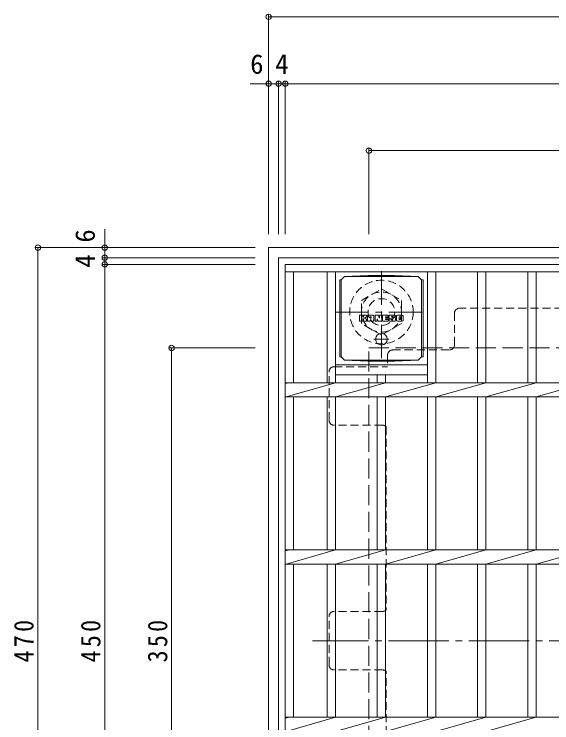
# Model space of a CAD drawing. Units: millimetres at full size, sheet at 1:4. Extents: x -1070 to 1082, y -788 to 743.
# Drawn here: x -897.2 to -575.6, y 306.4 to 730.1 of the extents above; entities that cross this region are included whole.
import ezdxf
from ezdxf.enums import TextEntityAlignment as Align

# ---------------------------------------------------------------- set-up
doc = ezdxf.new("R2010")
doc.units = ezdxf.units.MM
doc.header["$LTSCALE"] = 4
doc.header["$PDMODE"] = 32
doc.header["$PDSIZE"] = 3.2
for name, pattern in [('CHAIN1', [8, 5, -1, 1, -1]), ('CHAIN2', [12, 9, -1, 1, -1]), ('DASHED1', [1.8, 1.2, -0.6]), ('DASHED3', [4, 3, -1])]:
    doc.linetypes.add(name, pattern=pattern)
for name, color, linetype, lineweight in [('4-1', 3, 'Continuous', 9), ('4-2', 3, 'Continuous', 9), ('4-4', 7, 'Continuous', 9), ('4-7', 2, 'Continuous', 9), ('4-9', 2, 'Continuous', 9), ('4-F', 7, 'Continuous', 9)]:
    doc.layers.add(name, color=color, linetype=linetype, lineweight=lineweight)
doc.styles.add('ＭＳ ゴシック', font='')
doc.styles.get('ＭＳ ゴシック').set_extended_font_data('MS Gothic')

msp = doc.modelspace()

# ---------------------------------------------------------------- linework, layer by layer
at = {"layer": '4-1', "color": 2}
for p, q in [((-745, 120.497), (-745, 590.497)), ((-745, 590.497), (-275, 590.497)), ((-739, 126.497), (-739, 584.497)), ((-739, 584.497), (-281, 584.497))]:
    msp.add_line(p, q, dxfattribs=at)
at = {"layer": '4-1', "color": 2, "linetype": 'CHAIN1'}
for p, q in [((-677.5, 524.361), (-677.5, 579.634)), ((-705.137, 551.998), (-649.863, 551.998))]:
    msp.add_line(p, q, dxfattribs=at)
at = {"layer": '4-1', "color": 2, "linetype": 'DASHED3'}
for p, q in [((-685, 180.497), (-685, 530.497)), ((-685, 530.497), (-335, 530.497))]:
    msp.add_line(p, q, dxfattribs=at)
at = {"layer": '4-1', "color": 2, "linetype": 'DASHED1'}
msp.add_lwpolyline([(-665.5, 558.925), (-665.5, 545.069), (-677.5, 538.14), (-689.5, 545.069), (-689.5, 558.925), (-677.5, 565.854)], close=True, dxfattribs=at)
for radius in [19, 12, 8]:
    msp.add_circle((-677.5, 551.998), radius, dxfattribs=at)
at = {"layer": '4-2'}
for p, q in [((-735, 130.497), (-735, 580.497)), ((-735, 580.497), (-285, 580.497)), ((-735, 575.998), (-285, 575.998)), ((-730, 509.738), (-730, 575.998)), ((-709.999, 575.998), (-709.999, 509.738)), ((-705, 575.998), (-705, 509.738)), ((-650, 575.998), (-650, 509.738)), ((-645, 575.998), (-645, 509.738)), ((-619.999, 575.998), (-619.999, 509.738)), ((-615, 575.998), (-615, 509.738)), ((-590, 575.998), (-590, 509.738)), ((-584.999, 575.998), (-584.999, 509.738)), ((-650, 520.497), (-705, 520.497)), ((-650, 514.497), (-705, 514.497)), ((-680, 514.497), (-680, 509.738)), ((-674.999, 514.497), (-674.999, 509.738)), ((-732.5, 509.738), (-735, 509.237)), ((-735, 509.738), (-285, 509.738)), ((-705, 509.738), (-734.5, 501.257)), ((-674.999, 509.738), (-705, 501.257)), ((-645, 509.738), (-674.999, 501.257)), ((-615, 509.738), (-645, 501.257)), ((-584.999, 509.738), (-615, 501.257)), ((-555, 509.738), (-584.999, 501.257)), ((-735, 501.257), (-285, 501.257)), ((-730, 409.738), (-730, 501.257)), ((-709.999, 501.257), (-709.999, 409.738)), ((-705, 501.257), (-705, 409.738)), ((-680, 501.257), (-680, 409.738)), ((-674.999, 501.257), (-674.999, 409.738)), ((-650, 501.257), (-650, 409.738)), ((-645, 501.257), (-645, 409.738)), ((-619.999, 501.257), (-619.999, 409.738)), ((-615, 501.257), (-615, 409.738)), ((-590, 501.257), (-590, 409.738)), ((-584.999, 501.257), (-584.999, 409.738)), ((-732.5, 409.738), (-735, 409.237)), ((-735, 409.738), (-285, 409.738)), ((-705, 409.738), (-734.5, 401.257)), ((-674.999, 409.738), (-705, 401.257)), ((-645, 409.738), (-674.999, 401.257)), ((-615, 409.738), (-645, 401.257)), ((-584.999, 409.738), (-615, 401.257)), ((-555, 409.738), (-584.999, 401.257)), ((-735, 401.257), (-285, 401.257)), ((-730, 309.738), (-730, 401.257)), ((-709.999, 401.257), (-709.999, 309.738)), ((-705, 401.257), (-705, 309.738)), ((-680, 401.257), (-680, 309.738)), ((-674.999, 401.257), (-674.999, 309.738)), ((-650, 401.257), (-650, 309.738)), ((-645, 401.257), (-645, 309.738)), ((-619.999, 401.257), (-619.999, 309.738)), ((-615, 401.257), (-615, 309.738)), ((-590, 401.257), (-590, 309.738)), ((-584.999, 401.257), (-584.999, 309.738)), ((-732.5, 309.738), (-735, 309.237)), ((-735, 309.738), (-330.76, 309.738)), ((-705, 309.738), (-734.5, 301.257)), ((-674.999, 309.738), (-705, 301.257)), ((-645, 309.738), (-674.999, 301.257)), ((-615, 309.738), (-645, 301.257)), ((-584.999, 309.738), (-615, 301.257))]:
    msp.add_line(p, q, dxfattribs=at)
at = {"layer": '4-4'}
for p, q in [((-745, 729.697), (-745, 598.497)), ((-745, 728.497), (-275, 728.497)), ((-745, 688.497), (-756, 688.497)), ((-745, 688.497), (-739, 688.497)), ((-739, 689.697), (-739, 598.497)), ((-739, 688.497), (-735, 688.497)), ((-735, 689.697), (-735, 598.497)), ((-735, 688.497), (-284.999, 688.497)), ((-685, 649.697), (-685, 598.497)), ((-685, 648.497), (-334.999, 648.497)), ((-843, 590.497), (-843, 601.497)), ((-884.2, 590.497), (-753, 590.497)), ((-883, 590.497), (-883, 120.497)), ((-843, 590.497), (-843, 584.497)), ((-844.2, 584.497), (-753, 584.497)), ((-844.2, 580.497), (-753, 580.497)), ((-843, 584.497), (-843, 580.497)), ((-843, 580.497), (-843, 130.497)), ((-804.2, 530.497), (-753, 530.497)), ((-803, 180.497), (-803, 530.497))]:
    msp.add_line(p, q, dxfattribs=at)
for p in [(-745, 728.497), (-745, 688.497), (-739, 688.497), (-735, 688.497), (-685, 648.497), (-883, 590.497), (-843, 590.497), (-843, 584.497), (-843, 580.497), (-803, 530.497)]:
    msp.add_point(p, dxfattribs=at)
at = {"layer": '4-7', "linetype": 'DASHED1'}
for p, q in [((-633.799, 532.301), (-633.799, 551.301)), ((-389.201, 554.301), (-630.799, 554.301)), ((-673.8, 526.301), (-673.8, 519.301)), ((-670.8, 529.301), (-636.799, 529.301)), ((-705.803, 519.301), (-673.8, 519.301)), ((-708.803, 487.3), (-708.803, 516.301)), ((-676.8, 484.3), (-705.803, 484.3)), ((-674.6, 483.339), (-674.6, 373.958)), ((-676.8, 372.998), (-705.803, 372.998)), ((-708.803, 340.997), (-708.803, 369.998)), ((-676.8, 337.997), (-705.803, 337.997)), ((-674.6, 227.655), (-674.6, 337.036))]:
    msp.add_line(p, q, dxfattribs=at)
at = {"layer": '4-7', "linetype": 'CHAIN2'}
msp.add_line((-301.196, 355.497), (-718.803, 355.497), dxfattribs=at)
at = {"layer": '4-7', "linetype": 'DASHED1'}
for centre, start, end in [((-630.799, 551.301), 90, 180), ((-636.799, 532.301), 270, 0), ((-670.8, 526.301), 90, 180), ((-705.803, 516.301), 90, 180), ((-705.803, 487.3), 180, 270), ((-676.8, 481.3), 42.83343, 90), ((-705.803, 369.998), 90, 180), ((-676.8, 375.998), 270, 317.16657), ((-705.803, 340.997), 180, 270), ((-676.8, 334.997), 42.83343, 90)]:
    msp.add_arc(centre, 3, start, end, dxfattribs=at)
at = {"layer": '4-9'}
for p, q in [((-701.5, 571.247), (-699.5, 573.247)), ((-685.609, 573.88), (-699.5, 573.247)), ((-699.5, 573.247), (-655.5, 573.247)), ((-685.609, 573.88), (-669.391, 573.88)), ((-669.391, 573.88), (-655.5, 573.247)), ((-653.5, 571.247), (-655.5, 573.247)), ((-702.381, 571.247), (-701.5, 571.247)), ((-702.381, 571.247), (-702.381, 525.247)), ((-701.5, 525.247), (-701.5, 571.247)), ((-652.619, 571.247), (-653.5, 571.247)), ((-653.5, 525.247), (-653.5, 571.247)), ((-652.619, 571.247), (-652.619, 525.247)), ((-702.381, 525.247), (-701.5, 525.247)), ((-701.5, 525.247), (-699.5, 523.247)), ((-685.609, 522.615), (-699.5, 523.247)), ((-699.5, 523.247), (-655.5, 523.247)), ((-685.609, 522.615), (-669.391, 522.615)), ((-669.391, 522.615), (-655.5, 523.247)), ((-653.5, 525.247), (-655.5, 523.247)), ((-652.619, 525.247), (-653.5, 525.247))]:
    msp.add_line(p, q, dxfattribs=at)
at = {"layer": '4-9', "linetype": 'CHAIN1'}
for p, q in [((-677.5, 539.435), (-677.5, 532.059)), ((-673.003, 535.747), (-681.998, 535.747))]:
    msp.add_line(p, q, dxfattribs=at)
at = {"layer": '4-9'}
msp.add_circle((-677.5, 535.747), 3.5, dxfattribs=at)
at = {"layer": '4-F'}
for p, q in [((-690.511, 546.662), (-690.511, 550.016)), ((-688.829, 550.173), (-690.354, 550.173)), ((-688.672, 550.016), (-688.672, 549.092)), ((-688.672, 546.662), (-688.672, 547.747)), ((-688.175, 546.662), (-688.175, 547.747)), ((-688.169, 550.016), (-688.169, 549.092)), ((-686.665, 550.173), (-688.012, 550.173)), ((-686.507, 550.016), (-686.507, 549.235)), ((-686.505, 546.662), (-686.505, 547.593)), ((-685.842, 546.662), (-685.842, 549.649)), ((-682.528, 550.173), (-685.318, 550.173)), ((-684.178, 548.378), (-684.178, 548.92)), ((-684.178, 546.662), (-684.178, 547.082)), ((-683.72, 548.326), (-684.126, 548.326)), ((-683.668, 548.378), (-683.668, 548.92)), ((-683.668, 546.662), (-683.668, 547.082)), ((-682.004, 546.662), (-682.004, 549.649)), ((-681.33, 550.016), (-681.33, 546.662)), ((-681.173, 550.173), (-679.469, 550.173)), ((-680.014, 546.662), (-680.014, 547.572)), ((-679.526, 546.618), (-679.816, 547.6)), ((-679.319, 550.064), (-678.841, 548.57)), ((-678.68, 550.016), (-678.68, 548.595)), ((-678.522, 550.173), (-677.502, 550.173)), ((-677.345, 550.016), (-677.345, 546.662)), ((-676.836, 546.662), (-676.836, 550.016)), ((-676.679, 550.173), (-673.658, 550.173)), ((-673.658, 547.936), (-674.781, 547.936)), ((-673.671, 547.508), (-674.781, 547.508)), ((-673.658, 549.182), (-674.775, 549.182)), ((-673.658, 548.742), (-674.775, 548.742)), ((-673.514, 546.662), (-673.514, 547.351)), ((-673.501, 549.339), (-673.501, 550.016)), ((-673.501, 548.094), (-673.501, 548.585)), ((-672.997, 547.517), (-672.997, 547.029)), ((-672.84, 547.674), (-671.486, 547.674)), ((-669.517, 550.173), (-672.569, 550.173)), ((-670.987, 548.004), (-672.569, 548.004)), ((-671.338, 548.83), (-671.338, 549.244)), ((-671.329, 547.517), (-671.329, 547.407)), ((-671.181, 548.673), (-669.421, 548.673)), ((-670.83, 547.847), (-670.83, 547.407)), ((-670.821, 549.151), (-670.821, 549.244)), ((-670.664, 548.994), (-668.993, 548.994)), ((-668.993, 549.649), (-668.993, 548.994)), ((-668.484, 547.029), (-668.484, 549.649)), ((-665.013, 550.173), (-667.96, 550.173)), ((-666.808, 547.827), (-666.808, 548.852)), ((-666.165, 547.827), (-666.165, 548.852)), ((-664.489, 549.649), (-664.489, 547.029)), ((-690.354, 546.505), (-688.829, 546.505)), ((-688.017, 546.505), (-686.662, 546.505)), ((-684.335, 546.505), (-685.685, 546.505)), ((-683.511, 546.505), (-682.161, 546.505)), ((-680.171, 546.505), (-681.173, 546.505)), ((-677.502, 546.505), (-679.375, 546.505)), ((-676.679, 546.505), (-673.671, 546.505)), ((-669.421, 546.505), (-672.473, 546.505)), ((-665.013, 546.505), (-667.96, 546.505))]:
    msp.add_line(p, q, dxfattribs=at)
for centre, radius, start, end in [((-690.354, 550.016), 0.157, 90, 180), ((-690.354, 546.662), 0.157, 180, 270), ((-688.829, 550.016), 0.157, 0, 90), ((-688.829, 546.662), 0.157, 270, 0), ((-688.421, 549.092), 0.251, 180, 0), ((-688.423, 547.747), 0.249, 0, 180), ((-688.017, 546.662), 0.157, 180, 270), ((-688.012, 550.016), 0.157, 90, 180), ((-687.586, 548.418), 0.0878, 97.33171, 266.57183), ((-687.887, 550.751), 2.265, 277.33171, 299.42073), ((-687.69, 546.692), 1.641, 53.71985, 86.57183), ((-687.031, 549.235), 0.524, 299.42073, 0), ((-687.029, 547.593), 0.524, 0, 53.71985), ((-686.665, 550.016), 0.157, 0, 90), ((-686.662, 546.662), 0.157, 270, 0), ((-685.318, 549.649), 0.524, 90, 180), ((-685.685, 546.662), 0.157, 180, 270), ((-684.335, 546.662), 0.157, 270, 0), ((-683.923, 548.92), 0.255, 0, 180), ((-684.126, 548.378), 0.0524, 180, 270), ((-683.923, 547.082), 0.255, 0, 180), ((-683.72, 548.378), 0.0524, 270, 0), ((-683.511, 546.662), 0.157, 180, 270), ((-682.528, 549.649), 0.524, 0, 90), ((-682.161, 546.662), 0.157, 270, 0), ((-681.173, 550.016), 0.157, 90, 180), ((-681.173, 546.662), 0.157, 180, 270), ((-680.171, 546.662), 0.157, 270, 0), ((-679.913, 547.572), 0.101, 16.48875, 180), ((-679.375, 546.662), 0.157, 196.48875, 270), ((-679.469, 550.016), 0.157, 17.75635, 90), ((-678.762, 548.595), 0.0827, 197.75635, 0), ((-678.522, 550.016), 0.157, 90, 180), ((-677.502, 550.016), 0.157, 0, 90), ((-677.502, 546.662), 0.157, 270, 0), ((-676.679, 550.016), 0.157, 90, 180), ((-676.679, 546.662), 0.157, 180, 270), ((-674.775, 548.962), 0.22, 90, 270), ((-674.781, 547.722), 0.214, 90, 270), ((-673.671, 547.351), 0.157, 0, 90), ((-673.671, 546.662), 0.157, 270, 0), ((-673.658, 550.016), 0.157, 0, 90), ((-673.658, 549.339), 0.157, 270, 0), ((-673.658, 548.585), 0.157, 0, 90), ((-673.658, 548.094), 0.157, 270, 0), ((-670.621, 549.089), 2.376, 157.10112, 202.89888), ((-672.84, 547.517), 0.157, 90, 180), ((-672.473, 547.029), 0.524, 180, 270), ((-672.569, 549.911), 0.262, 90, 157.10112), ((-672.569, 548.266), 0.262, 202.89888, 270), ((-671.486, 547.517), 0.157, 0, 90), ((-671.08, 549.244), 0.259, 0, 180), ((-671.181, 548.83), 0.157, 180, 270), ((-671.08, 547.407), 0.25, 180, 0), ((-670.987, 547.847), 0.157, 0, 90), ((-670.664, 549.151), 0.157, 180, 270), ((-669.517, 549.649), 0.524, 0, 90), ((-669.421, 548.411), 0.262, 22.90802, 90), ((-669.421, 546.767), 0.262, 270, 337.09198), ((-671.366, 547.589), 2.374, 337.09198, 22.90802), ((-667.96, 549.649), 0.524, 90, 180), ((-667.96, 547.029), 0.524, 180, 270), ((-666.487, 548.852), 0.321, 0, 180), ((-666.487, 547.827), 0.321, 180, 0), ((-665.013, 549.649), 0.524, 0, 90), ((-665.013, 547.029), 0.524, 270, 0)]:
    msp.add_arc(centre, radius, start, end, dxfattribs=at)

# ---------------------------------------------------------------- texts
at = {"layer": '4-4', "color": 2, "style": 'ＭＳ ゴシック'}
for s, p in [('6', (-756, 690.897)), ('4', (-741, 690.897))]:
    msp.add_text(s, height=11.73, dxfattribs=at).set_placement(p, align=Align.BOTTOM_LEFT)
for s, p in [('6', (-845.4, 593.497)), ('4', (-845.4, 578.497))]:
    msp.add_text(s, height=11.73, rotation=90, dxfattribs=at).set_placement(p, align=Align.BOTTOM_LEFT)
at = {"layer": '4-4', "color": 2, "char_height": 11.73, "attachment_point": 7, "rotation": 90, "style": 'ＭＳ ゴシック'}
for s, insert in [('\\T1.27;\\W0.9;470', (-885.4, 342.497)), ('\\T1.27;\\W0.9;450', (-845.4, 342.497)), ('\\T1.27;\\W0.9;350', (-805.4, 342.497))]:
    msp.add_mtext(s, dxfattribs=dict(at, insert=insert))

doc.saveas('drawing.dxf')
